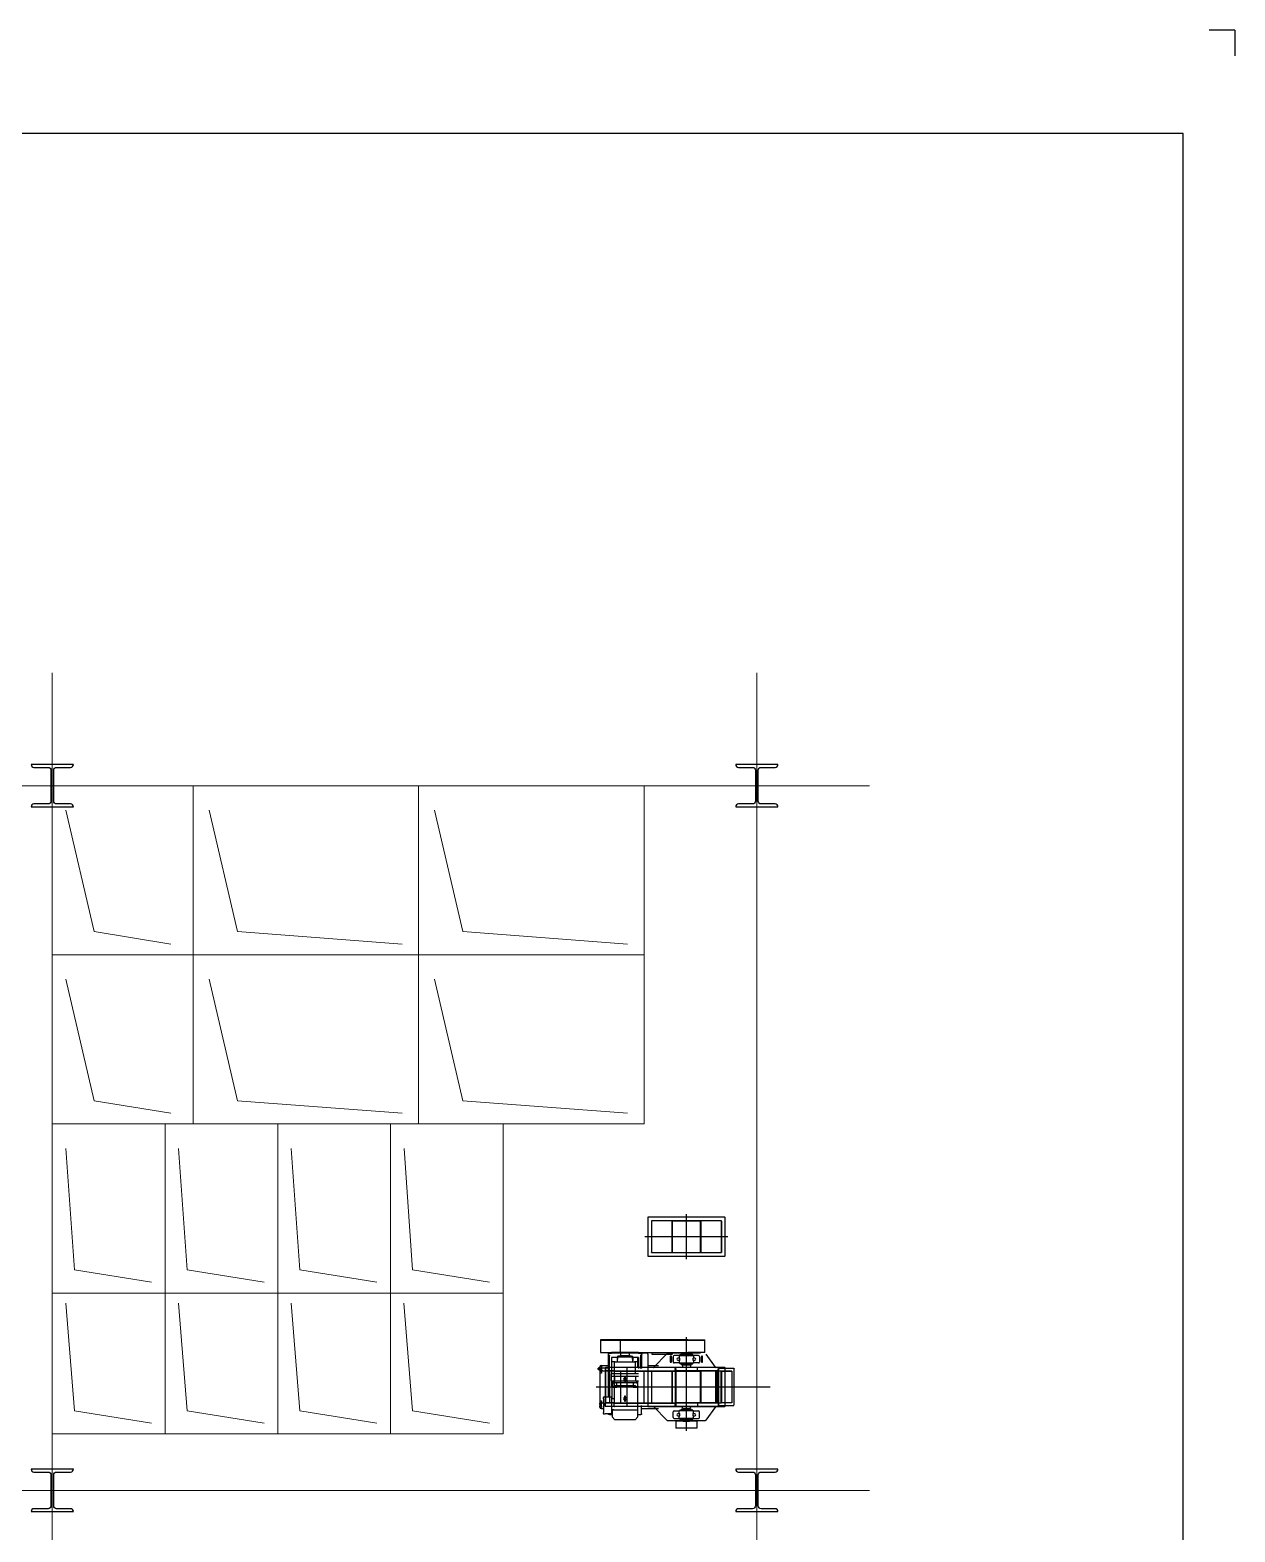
# Model space of a CAD drawing. Extents: x -681219 to -550379, y -242630 to -158199.
# Drawn here: x -563206 to -550379, y -212359 to -196375 of the extents above; entities that cross this region are included whole.
import ezdxf
from ezdxf.enums import TextEntityAlignment as Align
from ezdxf.lldxf.tags import DXFTag

# ---------------------------------------------------------------- set-up
doc = ezdxf.new("R2010")
doc.units = 0
doc.header["$LTSCALE"] = 1000
doc.linetypes.add('DASHED2', pattern=[9.525, 6.35, -3.175])
doc.layers.get('0').update_dxf_attribs({"linetype": 'CONTINUOUS'})
for name, color, linetype in [('center', 253, 'CENTER2'), ('GY_Bj_Hatch', 9, 'CONTINUOUS'), ('interface', 251, 'DASHED2')]:
    doc.layers.add(name, color=color, linetype=linetype)
for name, color, linetype, lineweight in [('famsun', 7, 'CONTINUOUS', 0), ('future', 4, 'DASHED2', 0), ('轴网_轴线', 1, 'CENTER2', 0)]:
    doc.layers.add(name, color=color, linetype=linetype, lineweight=lineweight)
doc.styles.add('ISOCP', font='isocp.shx', dxfattribs={"bigfont": 'gbcbig.shx'})
tags = doc.linetypes.add('CENTER2', pattern=[28.575, 19.05, -3.175, 3.175, -3.175]).pattern_tags.tags
tags[10:11] = [DXFTag(74, 4), DXFTag(75, 0), DXFTag(340, '0'), DXFTag(46, 0.0), DXFTag(50, 0.0), DXFTag(44, 0.0), DXFTag(45, 0.0)]
tags[8:9] = [DXFTag(74, 4), DXFTag(75, 0), DXFTag(340, '0'), DXFTag(46, 0.0), DXFTag(50, 0.0), DXFTag(44, 0.0), DXFTag(45, 0.0)]
tags[6:7] = [DXFTag(74, 4), DXFTag(75, 0), DXFTag(340, '0'), DXFTag(46, 0.0), DXFTag(50, 0.0), DXFTag(44, 0.0), DXFTag(45, 0.0)]
tags[4:5] = [DXFTag(74, 4), DXFTag(75, 0), DXFTag(340, '0'), DXFTag(46, 0.0), DXFTag(50, 0.0), DXFTag(44, 0.0), DXFTag(45, 0.0)]

# ---------------------------------------------------------------- blocks, each defined once
blk = doc.blocks.new('轴网8FA15DC97FB90233')
at = {"layer": 'GY_Bj_Hatch', "color": 255}
for points in [[(-225, 22725), (225, 22725, -0.414214), (195, 22695), (45, 22695, 0.414214), (15, 22665), (15, 22335, 0.414214), (45, 22305), (195, 22305, -0.414214), (225, 22275), (-225, 22275, -0.414214), (-195, 22305), (-45, 22305, 0.414214), (-15, 22335), (-15, 22665, 0.414214), (-45, 22695), (-195, 22695, -0.414214)], [(7275, 22725), (7725, 22725, -0.414214), (7695, 22695), (7545, 22695, 0.414214), (7515, 22665), (7515, 22335, 0.414214), (7545, 22305), (7695, 22305, -0.414214), (7725, 22275), (7275, 22275, -0.414214), (7305, 22305), (7455, 22305, 0.414214), (7485, 22335), (7485, 22665, 0.414214), (7455, 22695), (7305, 22695, -0.414214)], [(-225, 15225), (225, 15225, -0.414214), (195, 15195), (45, 15195, 0.414214), (15, 15165), (15, 14835, 0.414214), (45, 14805), (195, 14805, -0.414214), (225, 14775), (-225, 14775, -0.414214), (-195, 14805), (-45, 14805, 0.414214), (-15, 14835), (-15, 15165, 0.414214), (-45, 15195), (-195, 15195, -0.414214)], [(7275, 15225), (7725, 15225, -0.414214), (7695, 15195), (7545, 15195, 0.414214), (7515, 15165), (7515, 14835, 0.414214), (7545, 14805), (7695, 14805, -0.414214), (7725, 14775), (7275, 14775, -0.414214), (7305, 14805), (7455, 14805, 0.414214), (7485, 14835), (7485, 15165, 0.414214), (7455, 15195), (7305, 15195, -0.414214)]]:
    blk.add_lwpolyline(points, format="xyb", close=True, dxfattribs=at)
at = {"layer": '轴网_轴线'}
for p, q in [((0, -1200), (0, 23700)), ((7500, -1200), (7500, 23700)), ((-1200, 22500), (44200, 22500)), ((-1200, 15000), (44200, 15000))]:
    blk.add_line(p, q, dxfattribs=at)
blk = doc.blocks.new('*U99')
at = {"color": 0, "linetype": 'ByBlock', "lineweight": -2}
for p, q in [((-412, 202), (-412, -203)), ((407, 207), (-407, 207)), ((373, 169), (-374, 169)), ((-374, 169), (-374, 167)), ((373, 169), (-374, 169)), ((-374, 169), (-374, -169)), ((-374, -167), (-374, 167)), ((373, 167), (-374, 167)), ((-372, -164), (-372, 164)), ((-154, -168), (-154, 167)), ((-152, 167), (-152, -168)), ((145, 167), (-145, 167)), ((152, 167), (152, -168)), ((153, -168), (153, 167)), ((372, -164), (372, 164)), ((373, 169), (373, 167)), ((373, -169), (373, 169)), ((373, -167), (373, 167)), ((412, -203), (412, 202)), ((-407, -208), (407, -208)), ((-374, -169), (-374, -168)), ((-374, -168), (373, -168)), ((-374, -169), (373, -169)), ((-374, -169), (373, -169)), ((145, -168), (-145, -168)), ((373, -169), (373, -168))]:
    blk.add_line(p, q, dxfattribs=at)
for centre, radius, start, end in [((-407, 202), 5, 90, 180), ((-376, 164), 3.5, 0, 55.1501), ((375, 164), 3.5, 124.8499, 180), ((407, 202), 5, 0, 90), ((-407, -203), 5, 180, 270), ((-376, -164), 3.5, 304.8499, 0), ((375, -164), 3.5, 180, 235.1501), ((407, -203), 5, 270, 0)]:
    blk.add_arc(centre, radius, start, end, dxfattribs=at)
at = {"layer": 'center', "lineweight": -2, "ltscale": 6.187227}
for p, q in [((0, 238), (0, -238)), ((-442, 0), (442, 0))]:
    blk.add_line(p, q, dxfattribs=at)
blk = doc.blocks.new('TDTG112C0001XY_B_TDTG36-22_V_Mid_1')
at = {"color": 0, "linetype": 'ByBlock', "lineweight": -2}
for p, q in [((-412, 202), (-412, -203)), ((407, 207), (-407, 207)), ((373, 169), (-374, 169)), ((-374, 169), (-374, 167)), ((373, 169), (-374, 169)), ((-374, 169), (-374, -169)), ((-374, -167), (-374, 167)), ((373, 167), (-374, 167)), ((-372, -164), (-372, 164)), ((-154, -168), (-154, 167)), ((-152, 167), (-152, -168)), ((145, 167), (-145, 167)), ((152, 167), (152, -168)), ((153, -168), (153, 167)), ((372, -164), (372, 164)), ((373, 169), (373, 167)), ((373, -169), (373, 169)), ((373, -167), (373, 167)), ((412, -203), (412, 202)), ((-407, -208), (407, -208)), ((-374, -169), (-374, -168)), ((-374, -168), (373, -168)), ((-374, -169), (373, -169)), ((-374, -169), (373, -169)), ((145, -168), (-145, -168)), ((373, -169), (373, -168))]:
    blk.add_line(p, q, dxfattribs=at)
for centre, radius, start, end in [((-407, 202), 5, 90, 180), ((-376, 164), 3.5, 0, 55.1501), ((375, 164), 3.5, 124.8499, 180), ((407, 202), 5, 0, 90), ((-407, -203), 5, 180, 270), ((-376, -164), 3.5, 304.8499, 0), ((375, -164), 3.5, 180, 235.1501), ((407, -203), 5, 270, 0)]:
    blk.add_arc(centre, radius, start, end, dxfattribs=at)
at = {"layer": 'center', "lineweight": -2, "ltscale": 6.187227}
for p, q in [((0, 238), (0, -238)), ((-442, 0), (442, 0))]:
    blk.add_line(p, q, dxfattribs=at)
blk = doc.blocks.new('*U113')
at = {"color": 0, "linetype": 'ByBlock', "lineweight": -2}
for p, q in [((-702, 501), (-915, 501)), ((-915, 501), (-915, 499)), ((-915, 499), (-702, 499)), ((-915, 499), (-915, 369)), ((-702, 499), (-915, 499)), ((15, 501), (-702, 501)), ((-702, 499), (15, 499)), ((-702, 369), (-702, 499)), ((15, 499), (-702, 499)), ((15, 501), (197, 501)), ((197, 499), (15, 499)), ((15, 499), (197, 499)), ((197, 499), (197, 501)), ((197, 369), (197, 499)), ((-915, 369), (-702, 369)), ((-830, 340), (-830, 361)), ((-830, 361), (-798, 361)), ((-830, 335), (-830, 340)), ((-830, 340), (-820, 340)), ((-830, -107), (-830, 335)), ((-820, 340), (-820, 335)), ((-820, -107), (-820, 335)), ((-508, 366), (-798, 366)), ((-798, 361), (-798, 366)), ((-508, 361), (-798, 361)), ((-732, 323), (-737, 267)), ((-734, 316), (-734, 322)), ((-732, 323), (-717, 323)), ((-587, 327), (-719, 327)), ((-719, 327), (-719, 323)), ((-717, 323), (-589, 323)), ((-702, 369), (15, 369)), ((-700, 369), (-700, 366)), ((-700, 361), (-700, 333)), ((-700, 333), (-698, 331)), ((-607, 331), (-698, 331)), ((-684, 331), (-684, 327)), ((-622, 327), (-622, 331)), ((-607, 331), (-605, 333)), ((-605, 366), (-605, 369)), ((-605, 333), (-605, 361)), ((-589, 323), (-574, 323)), ((-587, 323), (-587, 327)), ((-569, 267), (-574, 323)), ((-571, 322), (-571, 316)), ((-508, 361), (-508, 366)), ((-508, 361), (-476, 361)), ((-486, 335), (-486, 340)), ((-486, 340), (-476, 340)), ((-486, 197), (-486, 335)), ((-476, 340), (-476, 361)), ((-476, 340), (-476, 335)), ((-476, 197), (-476, 335)), ((-475, 361), (-475, 369)), ((-475, 361), (-475, 351)), ((-465, 361), (-475, 361)), ((-475, 201), (-475, 351)), ((-420, 361), (-465, 361)), ((-410, 361), (-420, 361)), ((-410, 369), (-410, 361)), ((-410, 351), (-410, 361)), ((-410, 351), (-410, 206)), ((-369, 366), (-369, 354)), ((-369, 366), (-369, 354)), ((-369, 366), (-369, 354)), ((-369, 366), (-369, 354)), ((-364, 349), (-154, 349)), ((-364, 349), (-364, 349)), ((-209, 352), (-347, 210)), ((-200, 361), (-209, 352)), ((-135, 361), (-200, 361)), ((-160, 328), (-172, 328)), ((-172, 328), (-172, 318)), ((-160, 318), (-160, 328)), ((-149, 354), (-149, 366)), ((-140, 326), (-140, 266)), ((-135, 361), (-135, 369)), ((135, 361), (-135, 361)), ((-75, 336), (-130, 336)), ((-75, 336), (75, 336)), ((-75, 336), (-75, 308)), ((-68, 339), (-68, 343)), ((-65, 346), (65, 346)), ((-55, 348), (-55, 351)), ((-53, 353), (52, 353)), ((-33, 353), (-33, 361)), ((197, 369), (15, 369)), ((32, 361), (32, 353)), ((55, 351), (55, 348)), ((68, 343), (68, 339)), ((75, 336), (75, 308)), ((130, 336), (75, 336)), ((135, 361), (135, 369)), ((149, 361), (135, 361)), ((140, 326), (140, 266)), ((160, 328), (160, 318)), ((172, 328), (160, 328)), ((172, 318), (172, 328)), ((309, 212), (209, 349)), ((-939, 202), (-940, 200)), ((-940, 187), (-940, 200)), ((-940, 187), (-939, 186)), ((-932, 202), (-939, 202)), ((-939, 186), (-932, 186)), ((-931, 206), (-932, 205)), ((-932, 205), (-932, 182)), ((-932, 182), (-931, 182)), ((-930, 206), (-931, 206)), ((-930, 182), (-931, 182)), ((-930, 206), (-919, 206)), ((-930, 182), (-919, 182)), ((-923, 215), (-923, 206)), ((-923, 182), (-923, 172)), ((-923, 172), (-923, 147)), ((-917, 172), (-923, 172)), ((-919, 206), (-917, 206)), ((-919, 182), (-917, 182)), ((-917, 220), (-905, 220)), ((-917, 205), (-917, 220)), ((-917, 205), (-917, 206)), ((-917, 205), (-917, 162)), ((-917, 182), (-917, 182)), ((-917, 147), (-917, 162)), ((-908, 230), (-830, 230)), ((-905, 220), (-905, 205)), ((-905, 205), (-905, 162)), ((-830, 202), (-905, 202)), ((-889, 172), (-905, 172)), ((-905, 162), (-905, 147)), ((-889, 172), (-830, 172)), ((-863, 203), (-863, 177)), ((-863, 168), (-863, -168)), ((-862, 168), (-863, 168)), ((-862, 203), (-862, 177)), ((-861, 173), (-862, 170)), ((-862, 168), (-862, -168)), ((-861, 168), (-862, 168)), ((-772, 172), (-861, 172)), ((-772, 168), (-861, 168)), ((-857, 208), (-858, 208)), ((-765, 208), (-857, 208)), ((-785, 316), (-798, 316)), ((-798, 316), (-798, 139)), ((-735, 316), (-785, 316)), ((-765, 267), (-785, 267)), ((-772, 172), (-772, 168)), ((-770, 168), (-772, 168)), ((-770, 203), (-770, 174)), ((-770, 168), (-768, 168)), ((-770, 168), (-770, -168)), ((-769, 172), (-769, 169)), ((-768, 171), (-768, 170)), ((-768, 171), (-742, 171)), ((-768, 170), (-768, 168)), ((-768, 168), (-742, 168)), ((-759, 267), (-765, 267)), ((-765, 267), (-765, 261)), ((-765, 237), (-765, 261)), ((-765, 173), (-765, 237)), ((-120, 208), (-765, 208)), ((-765, 149), (-765, 173)), ((-759, 267), (-747, 267)), ((-747, 267), (-597, 267)), ((-742, 171), (-124, 171)), ((-742, 168), (-124, 168)), ((-733, 316), (-735, 316)), ((-735, 316), (-735, 283)), ((-703, 168), (-703, -168)), ((-600, 267), (-565, 267)), ((-570, 316), (-573, 316)), ((-520, 316), (-570, 316)), ((-570, 316), (-570, 283)), ((-565, 267), (-553, 267)), ((-540, 267), (-553, 267)), ((-546, 261), (-546, 237)), ((-546, 237), (-546, 173)), ((-546, 173), (-546, 149)), ((-521, 267), (-540, 267)), ((-521, 267), (-521, 208)), ((-508, 316), (-520, 316)), ((-520, 316), (-520, 208)), ((-508, 316), (-508, 197)), ((-476, 230), (-475, 230)), ((-421, 208), (-421, 208)), ((-410, 230), (-296, 230)), ((-172, 318), (-172, 273)), ((-172, 273), (-172, 263)), ((-172, 263), (-160, 263)), ((-160, 318), (-160, 273)), ((-160, 263), (-160, 273)), ((-75, 256), (-130, 256)), ((-124, 174), (-124, 171)), ((-124, 174), (-120, 174)), ((-124, 171), (-124, 168)), ((-124, 168), (-120, 168)), ((-121, 172), (-119, 169)), ((-120, 198), (-120, 208)), ((-117, 208), (-120, 208)), ((-120, 208), (-120, 188)), ((-120, 174), (-120, 188)), ((-120, 174), (-120, 187)), ((-120, 174), (-117, 174)), ((-120, 168), (-120, -168)), ((-117, 168), (-120, 168)), ((-117, 188), (-117, 208)), ((-114, 208), (-117, 208)), ((-117, 208), (-117, 188)), ((-117, 174), (-117, 188)), ((-117, 174), (-117, 188)), ((-114, 174), (-117, 174)), ((-117, 168), (-117, -168)), ((-117, 168), (-117, -168)), ((-114, 168), (-117, 168)), ((-113, 172), (-115, 169)), ((117, 208), (-114, 208)), ((-114, 208), (-114, 201)), ((-114, 188), (-114, 208)), ((-114, 174), (-114, 188)), ((-114, 185), (-114, 174)), ((-114, 174), (-110, 174)), ((-110, 168), (-114, 168)), ((-114, 168), (-114, -168)), ((-110, 174), (-110, 171)), ((-110, 171), (-110, 168)), ((163, 171), (-110, 171)), ((163, 168), (-110, 168)), ((-71, 306), (-90, 306)), ((-90, 286), (-71, 286)), ((-75, 284), (-75, 256)), ((-75, 256), (75, 256)), ((-69, 284), (-69, 308)), ((-68, 249), (-68, 253)), ((65, 246), (-65, 246)), ((-55, 241), (-55, 243)), ((52, 238), (-53, 238)), ((43, 231), (-43, 231)), ((-43, 231), (-43, 208)), ((-33, 231), (-33, 238)), ((32, 238), (32, 231)), ((43, 231), (43, 208)), ((55, 243), (55, 241)), ((68, 253), (68, 249)), ((69, 308), (69, 284)), ((90, 306), (71, 306)), ((71, 286), (90, 286)), ((75, 284), (75, 256)), ((130, 256), (75, 256)), ((117, 171), (117, 208)), ((120, 208), (117, 208)), ((117, 174), (117, 208)), ((117, 208), (117, 208)), ((117, 174), (117, 171)), ((117, 174), (117, 174)), ((120, 171), (120, 208)), ((407, 208), (120, 208)), ((160, 273), (160, 318)), ((160, 273), (160, 263)), ((160, 263), (172, 263)), ((342, 171), (163, 171)), ((342, 168), (163, 168)), ((172, 273), (172, 318)), ((172, 263), (172, 273)), ((314, -168), (314, 168)), ((328, -168), (328, 168)), ((340, 174), (340, 192)), ((340, -168), (340, 168)), ((342, 174), (342, 192)), ((342, 192), (342, -193)), ((342, 171), (342, 168)), ((342, -168), (342, 168)), ((342, 168), (342, 168)), ((342, 168), (342, 168)), ((346, 197), (345, 197)), ((347, 197), (346, 197)), ((349, 197), (347, 197)), ((506, 197), (349, 197)), ((483, 168), (370, 168)), ((370, 168), (485, 168)), ((370, -168), (370, 168)), ((412, 197), (412, 203)), ((483, 168), (485, 168)), ((485, 168), (485, -168)), ((500, 197), (503, 197)), ((510, -193), (510, 192)), ((-923, 147), (-923, -146)), ((-917, 147), (-923, 147)), ((-905, 147), (-917, 147)), ((-801, 125), (-801, 115)), ((-801, 115), (-765, 115)), ((-765, 139), (-799, 139)), ((-799, 139), (-799, 125)), ((-799, 115), (-799, 67)), ((-799, 67), (-765, 67)), ((-798, 67), (-798, 6)), ((-798, 6), (-785, 6)), ((-785, 67), (-785, 6)), ((-785, 6), (-766, 6)), ((-778, 67), (-778, 59)), ((-778, 59), (-778, 49)), ((-533, 44), (-773, 44)), ((-766, 8), (-766, -2)), ((-765, 149), (-765, 139)), ((-755, 139), (-765, 139)), ((-765, 115), (-765, 67)), ((-765, 115), (-754, 115)), ((-765, 67), (-755, 67)), ((-544, 13), (-761, 13)), ((-747, 142), (-759, 142)), ((-551, 139), (-755, 139)), ((-755, 67), (-659, 67)), ((-754, 115), (-552, 115)), ((-710, 142), (-747, 142)), ((-743, 39), (-743, 18)), ((-667, 142), (-710, 142)), ((-643, 142), (-667, 142)), ((-659, 104), (-659, 62)), ((-647, 62), (-647, 104)), ((-647, 67), (-551, 67)), ((-600, 142), (-643, 142)), ((-565, 142), (-600, 142)), ((-553, 142), (-565, 142)), ((-563, 18), (-563, 39)), ((-552, 115), (-540, 115)), ((-540, 139), (-551, 139)), ((-551, 67), (-540, 67)), ((-510, 139), (-540, 139)), ((-540, 115), (-540, 67)), ((-540, 115), (-510, 115)), ((-540, 67), (-510, 67)), ((-539, -2), (-539, 8)), ((-539, 6), (-520, 6)), ((-528, 59), (-528, 67)), ((-528, 49), (-528, 59)), ((-520, 67), (-520, 6)), ((-520, 6), (-510, 6)), ((-923, -146), (-917, -146)), ((-923, -146), (-923, -171)), ((-917, -161), (-917, -146)), ((-917, -146), (-905, -146)), ((-905, -146), (-905, -161)), ((-883, -119), (-883, -112)), ((-883, -125), (-883, -119)), ((-883, -125), (-883, -270)), ((-877, -106), (-873, -106)), ((-866, -106), (-873, -106)), ((-800, -107), (-866, -107)), ((-798, -109), (-798, -285)), ((-798, -122), (-772, -122)), ((-790, -2), (-788, -2)), ((-790, -122), (-790, -2)), ((-788, -2), (-785, -2)), ((-785, -2), (-779, -2)), ((-779, -2), (-772, -2)), ((-772, -2), (-764, -2)), ((-764, -2), (-739, -2)), ((-659, -103), (-659, -145)), ((-647, -145), (-647, -103)), ((-567, -2), (-542, -2)), ((-542, -2), (-534, -2)), ((-534, -2), (-527, -2)), ((-527, -2), (-521, -2)), ((-521, -2), (-518, -2)), ((-518, -2), (-516, -2)), ((-516, -246), (-516, -2)), ((-917, -171), (-923, -171)), ((-923, -185), (-923, -171)), ((-923, -214), (-923, -201)), ((-917, -204), (-917, -161)), ((-917, -219), (-917, -204)), ((-905, -219), (-917, -219)), ((-908, -229), (-883, -229)), ((-905, -204), (-905, -161)), ((-889, -171), (-905, -171)), ((-905, -204), (-905, -219)), ((-889, -171), (-883, -171)), ((-883, -276), (-883, -270)), ((-883, -282), (-883, -276)), ((-873, -288), (-877, -288)), ((-866, -288), (-873, -288)), ((-800, -287), (-866, -287)), ((-862, -168), (-863, -168)), ((-863, -202), (-863, -176)), ((-861, -168), (-862, -168)), ((-861, -173), (-862, -170)), ((-862, -202), (-862, -176)), ((-772, -168), (-861, -168)), ((-772, -171), (-861, -171)), ((-857, -208), (-858, -208)), ((-765, -208), (-857, -208)), ((-830, -287), (-830, -287)), ((-830, -292), (-830, -287)), ((-820, -292), (-830, -292)), ((-820, -287), (-820, -287)), ((-820, -287), (-820, -292)), ((-820, -292), (-790, -292)), ((-772, -242), (-798, -242)), ((-790, -246), (-790, -242)), ((-788, -246), (-790, -246)), ((-515, -247), (-790, -247)), ((-790, -247), (-790, -318)), ((-790, -318), (-760, -348)), ((-785, -246), (-788, -246)), ((-779, -246), (-785, -246)), ((-772, -246), (-779, -246)), ((-770, -168), (-772, -168)), ((-772, -171), (-772, -168)), ((-764, -246), (-772, -246)), ((-770, -168), (-768, -168)), ((-770, -202), (-770, -174)), ((-769, -172), (-769, -169)), ((-768, -170), (-768, -168)), ((-768, -168), (-742, -168)), ((-768, -170), (-768, -170)), ((-768, -170), (-742, -170)), ((-766, -246), (-766, -247)), ((-120, -208), (-765, -208)), ((-739, -246), (-764, -246)), ((-742, -168), (-124, -168)), ((-742, -170), (-124, -170)), ((-725, -246), (-727, -246)), ((-713, -246), (-716, -246)), ((-700, -246), (-703, -246)), ((-687, -246), (-690, -246)), ((-673, -246), (-676, -246)), ((-659, -246), (-662, -246)), ((-644, -246), (-647, -246)), ((-630, -246), (-633, -246)), ((-616, -246), (-619, -246)), ((-603, -246), (-606, -246)), ((-590, -246), (-593, -246)), ((-579, -246), (-581, -246)), ((-542, -246), (-567, -246)), ((-545, -348), (-515, -318)), ((-534, -246), (-542, -246)), ((-539, -247), (-539, -246)), ((-527, -246), (-534, -246)), ((-521, -246), (-527, -246)), ((-518, -246), (-521, -246)), ((-516, -246), (-518, -246)), ((-515, -318), (-515, -247)), ((-515, -292), (-486, -292)), ((-476, -292), (-486, -292)), ((-476, -287), (-476, -198)), ((-476, -229), (-296, -229)), ((-476, -287), (-476, -292)), ((-209, -351), (-347, -210)), ((-140, -325), (-140, -265)), ((-130, -255), (-75, -255)), ((-124, -170), (-124, -168)), ((-124, -168), (-120, -168)), ((-124, -174), (-124, -170)), ((-124, -174), (-120, -174)), ((-121, -172), (-119, -169)), ((-117, -168), (-120, -168)), ((-120, -174), (-120, -187)), ((-120, -174), (-117, -174)), ((-120, -174), (-120, -187)), ((-120, -208), (-120, -187)), ((-120, -198), (-120, -208)), ((-117, -208), (-120, -208)), ((-114, -168), (-117, -168)), ((-117, -174), (-117, -187)), ((-114, -174), (-117, -174)), ((-117, -174), (-117, -187)), ((-117, -187), (-117, -208)), ((-117, -208), (-117, -187)), ((-114, -208), (-117, -208)), ((-113, -172), (-115, -169)), ((-110, -168), (-114, -168)), ((-114, -174), (-114, -187)), ((-114, -174), (-110, -174)), ((-114, -184), (-114, -174)), ((-114, -187), (-114, -208)), ((-114, -208), (-114, -200)), ((117, -208), (-114, -208)), ((-110, -170), (-110, -168)), ((163, -168), (-110, -168)), ((163, -170), (-110, -170)), ((-110, -174), (-110, -170)), ((-71, -285), (-90, -285)), ((-90, -305), (-71, -305)), ((75, -255), (-75, -255)), ((-75, -283), (-75, -255)), ((-75, -335), (-75, -307)), ((-69, -307), (-69, -283)), ((-68, -252), (-68, -248)), ((-65, -245), (65, -245)), ((-55, -243), (-55, -240)), ((-53, -238), (52, -238)), ((-43, -230), (-43, -208)), ((-43, -230), (43, -230)), ((-33, -238), (-33, -230)), ((32, -230), (32, -238)), ((43, -230), (43, -208)), ((55, -240), (55, -243)), ((68, -248), (68, -252)), ((69, -283), (69, -307)), ((90, -285), (71, -285)), ((71, -305), (90, -305)), ((75, -255), (130, -255)), ((75, -283), (75, -255)), ((75, -335), (75, -307)), ((117, -174), (117, -170)), ((117, -170), (117, -208)), ((117, -174), (117, -208)), ((117, -174), (117, -174)), ((117, -208), (120, -208)), ((117, -208), (117, -208)), ((120, -170), (120, -208)), ((407, -208), (120, -208)), ((140, -325), (140, -265)), ((342, -168), (163, -168)), ((342, -170), (163, -170)), ((309, -212), (207, -351)), ((340, -174), (340, -193)), ((342, -168), (342, -168)), ((342, -168), (342, -168)), ((342, -170), (342, -168)), ((342, -174), (342, -193)), ((346, -198), (345, -198)), ((346, -198), (497, -198)), ((346, -198), (503, -198)), ((347, -198), (504, -198)), ((347, -198), (504, -198)), ((349, -198), (506, -198)), ((485, -168), (370, -168)), ((412, -198), (412, -202)), ((-545, -348), (-760, -348)), ((-200, -360), (-209, -351)), ((-33, -360), (-200, -360)), ((-130, -335), (-75, -335)), ((112, -362), (-113, -362)), ((-113, -362), (-113, -364)), ((-113, -364), (-113, -435)), ((-113, -435), (-113, -437)), ((112, -437), (-113, -437)), ((75, -335), (-75, -335)), ((-68, -342), (-68, -338)), ((65, -345), (-65, -345)), ((-55, -350), (-55, -348)), ((52, -353), (-53, -353)), ((-33, -362), (-33, -353)), ((-33, -362), (32, -362)), ((-32, -362), (-33, -362)), ((32, -353), (32, -362)), ((200, -360), (32, -360)), ((32, -362), (32, -362)), ((55, -348), (55, -350)), ((68, -338), (68, -342)), ((75, -335), (130, -335)), ((112, -362), (112, -364)), ((112, -364), (112, -435)), ((112, -435), (112, -437)), ((207, -351), (200, -360))]:
    blk.add_line(p, q, dxfattribs=at)
for centre, radius, start, end in [((-728, 322), 6.5, 17.7119, 180), ((-593, 322), 6.5, 66.8699, 113.1301), ((-593, 322), 6.5, 17.7119, 22.6199), ((-578, 322), 6.5, 0, 162.2881), ((-130, 326), 10, 90, 180), ((-71, 339), 3, 270, 0), ((-65, 343), 3, 90, 180), ((-58, 348), 2.5, 270, 0), ((-53, 351), 2.5, 90, 180), ((52, 351), 2.5, 0, 90), ((57, 348), 2.5, 180, 270), ((65, 343), 3, 0, 90), ((71, 339), 3, 180, 270), ((130, 326), 10, 0, 90), ((-908, 215), 15, 90, 180), ((-765, 203), 5, 90, 180), ((-742, 182), 29, 195.1942, 200.7686), ((-687, 187), 83.9, 188.6117, 191.9485), ((-759, 261), 6.5, 90, 180), ((-553, 261), 6.5, 0, 90), ((-354, 218), 10, 270, 315.5673), ((-130, 266), 10, 180, 270), ((-124, 174), 3.8, 270, 315), ((-124, 174), 6.8, 270, 315), ((-124, 174), 3.8, 315, 0), ((-124, 174), 6.8, 315, 0), ((-110, 174), 6.8, 180, 225), ((-110, 174), 6.8, 224.3837, 239.6876), ((-110, 174), 6.8, 225, 270), ((-110, 174), 3.8, 180, 225), ((-110, 174), 3.8, 225, 270), ((-110, 174), 3.8, 224.3837, 239.6876), ((-90, 296), 10, 90, 270), ((-77, 308), 2, 270, 0), ((-77, 284), 2, 0, 90), ((-71, 253), 3, 0, 90), ((-65, 249), 3, 180, 270), ((-58, 243), 2.5, 0, 90), ((-53, 241), 2.5, 180, 270), ((52, 241), 2.5, 270, 0), ((57, 243), 2.5, 90, 180), ((65, 249), 3, 270, 0), ((71, 253), 3, 90, 180), ((77, 308), 2, 180, 270), ((77, 284), 2, 90, 180), ((90, 296), 10, 270, 90), ((110, 174), 6.8, 358.6103, 0), ((130, 266), 10, 270, 0), ((317, 218), 10, 216.2051, 270), ((407, 203), 5, 0, 90), ((465, 201), 10, 342.5503, 0), ((-773, 49), 5, 180, 270), ((-761, 8), 5, 90, 180), ((-759, 149), 6.5, 180, 270), ((-748, 39), 5, 0, 90), ((-748, 18), 5, 270, 0), ((-653, 83), 15, 113.575, 246.425), ((-653, 104), 6, 0, 180), ((-653, 62), 6, 180, 0), ((-653, 83), 15, 293.575, 66.425), ((-558, 39), 5, 90, 180), ((-558, 18), 5, 180, 270), ((-553, 149), 6.5, 270, 0), ((-544, 8), 5, 0, 90), ((-533, 49), 5, 270, 0), ((-877, -112), 6, 90, 180), ((-800, -109), 2, 6.9683, 90), ((-800, -109), 2, 0, 6.9683), ((-653, -124), 15, 113.575, 246.425), ((-653, -103), 6, 0, 180), ((-653, -145), 6, 180, 0), ((-653, -124), 15, 293.575, 66.425), ((-908, -214), 15, 180, 270), ((-877, -282), 6, 180, 270), ((-800, -285), 2, 270, 353.0317), ((-800, -285), 2, 353.0317, 0), ((-687, -187), 83.9, 168.0515, 171.3883), ((-742, -182), 29, 159.2314, 164.8058), ((-765, -202), 5, 180, 270), ((-130, -265), 10, 90, 180), ((-124, -174), 6.8, 45, 90), ((-124, -174), 3.8, 45, 90), ((-124, -174), 3.8, 0, 45), ((-124, -174), 6.8, 0, 45), ((-110, -174), 6.8, 135, 180), ((-110, -174), 6.8, 134.55, 156.6499), ((-110, -174), 6.8, 90, 135), ((-110, -174), 3.8, 135, 180), ((-110, -174), 3.8, 134.55, 156.6499), ((-110, -174), 3.8, 90, 135), ((-90, -295), 10, 90, 270), ((-77, -283), 2, 270, 0), ((-77, -307), 2, 0, 90), ((-71, -252), 3, 270, 0), ((-65, -248), 3, 90, 180), ((-58, -243), 2.5, 270, 0), ((-53, -240), 2.5, 90, 180), ((52, -240), 2.5, 0, 90), ((57, -243), 2.5, 180, 270), ((65, -248), 3, 0, 90), ((71, -252), 3, 180, 270), ((77, -283), 2, 180, 270), ((77, -307), 2, 90, 180), ((90, -295), 10, 270, 90), ((110, -174), 6.8, 0, 1.3897), ((130, -265), 10, 0, 90), ((317, -217), 10, 90, 143.7949), ((407, -202), 5, 270, 0), ((-130, -325), 10, 180, 270), ((-85, -383), 23, 65.9294, 90), ((-71, -338), 3, 0, 90), ((-65, -342), 3, 180, 270), ((-58, -348), 2.5, 0, 90), ((-53, -350), 2.5, 180, 270), ((52, -350), 2.5, 270, 0), ((57, -348), 2.5, 90, 180), ((65, -342), 3, 270, 0), ((71, -338), 3, 90, 180), ((84, -383), 23, 90, 114.0706), ((130, -325), 10, 270, 0)]:
    blk.add_arc(centre, radius, start, end, dxfattribs=at)
for centre, major_axis, ratio, start_param, end_param in [((-369, 366), (0, -4.6), 0.078459, 1.570796, 2.171493), ((-369, 366), (0, -2.6), 0.078459, 1.570796, 3.141593), ((-368, 366), (0, -4.6), 0.078459, 4.111692, 4.712389), ((-368, 366), (0, -2.6), 0.078459, 3.141593, 4.712389), ((-364, 354), (0, -5), 0.996917, 4.712389, 6.283185), ((-364, 354), (0, 5), 0.996917, 1.570796, 3.141593), ((-364, 354), (0, -5), 0.996917, 4.712389, 6.283185), ((-364, 354), (0, 5), 0.996917, 1.570796, 3.141593), ((-154, 354), (0, 5), 0.996917, 3.141593, 4.712389), ((-149, 366), (0, -2.6), 0.078459, 3.141593, 4.712389)]:
    blk.add_ellipse(centre, major_axis=major_axis, ratio=ratio, start_param=start_param, end_param=end_param, dxfattribs=at)
at = {"color": 0, "linetype": 'ByBlock', "lineweight": -2, "extrusion": (0, 0, -1)}
for centre, major_axis, ratio, start_param, end_param in [((-858, 203), (0, 5), 0.965926, 4.712389, 6.283185), ((-861, 177), (0, 9), 0.258819, 3.926991, 4.712389), ((-857, 203), (0, -5), 0.965926, 1.570796, 3.141593), ((-861, 177), (0, 5), 0.258819, 3.926991, 4.712389), ((-772, 177), (0, 5), 0.489049, 1.570796, 3.141593), ((-772, 177), (0, 9), 0.271694, 1.570796, 3.141593), ((338, 174), (0, 3.8), 0.529919, 1.570796, 3.141593), ((345, 192), (0, 5), 0.848048, 4.712389, 6.283185), ((338, 174), (0, 6.8), 0.529919, 1.570796, 2.163763), ((346, 192), (0, -5), 0.848048, 1.570845, 3.141642), ((346, 192), (0, -5), 0.848048, 1.570796, 3.09796), ((506, 192), (0, 5), 0.848048, 0.000049, 1.570845), ((-861, -176), (0, 9), 0.258819, 4.712389, 5.497787), ((-858, -202), (0, -5), 0.965926, 0, 1.570796), ((-861, -176), (0, -5), 0.258819, 1.570796, 2.356194), ((-857, -202), (0, 5), 0.965926, 3.141593, 4.712389), ((-772, -176), (0, -9), 0.271694, 3.141593, 4.712389), ((-772, -176), (0, -5), 0.489049, 3.141593, 4.712389), ((338, -174), (0, -3.8), 0.529919, 3.141593, 4.712389), ((345, -193), (0, -5), 0.848048, 0, 1.570796), ((338, -174), (0, -6.8), 0.529919, 4.119423, 4.712389), ((346, -193), (0, 5), 0.848048, 3.141593, 4.712389), ((346, -193), (0, 5), 0.848048, 3.141642, 4.712438)]:
    blk.add_ellipse(centre, major_axis=major_axis, ratio=ratio, start_param=start_param, end_param=end_param, dxfattribs=at)
at = {"color": 0, "linetype": 'ByBlock', "lineweight": -2}
for points, knots in [([(-861, 168), (-861, 168), (-861, 168), (-861, 168), (-861, 168), (-862, 168), (-862, 169), (-862, 169), (-862, 170), (-862, 170)], [0, 0, 0, 0, 0.25, 0.25, 0.5, 0.5, 0.75, 0.75, 1, 1, 1, 1]), ([(-861, 172), (-861, 172), (-861, 172), (-861, 172), (-861, 173), (-861, 173)], [0, 0, 0, 0, 0.5, 0.5, 1, 1, 1, 1]), ([(-769, 172), (-769, 171), (-769, 171), (-768, 171), (-768, 171), (-768, 171)], [0, 0, 0, 0, 0.5, 0.5, 1, 1, 1, 1]), ([(-769, 169), (-769, 169), (-769, 168), (-768, 168), (-768, 168), (-768, 168)], [0, 0, 0, 0, 0.5, 0.5, 1, 1, 1, 1]), ([(-71, 306), (-71, 306), (-70, 306), (-70, 306), (-70, 306), (-70, 306), (-70, 306), (-69, 306), (-69, 306), (-69, 306), (-69, 307), (-69, 307), (-69, 307), (-69, 307), (-69, 307), (-69, 308)], [0, 0, 0, 0, 0.25, 0.25, 0.375, 0.375, 0.5, 0.5, 0.625, 0.625, 0.75, 0.75, 0.875, 0.875, 1, 1, 1, 1]), ([(-69, 284), (-69, 284), (-69, 284), (-69, 284), (-69, 284), (-69, 285), (-69, 285), (-70, 285), (-70, 285), (-70, 285), (-70, 285), (-70, 285), (-70, 285), (-71, 285), (-71, 286), (-71, 286)], [0, 0, 0, 0, 0.125, 0.125, 0.25, 0.25, 0.5, 0.5, 0.625, 0.625, 0.75, 0.75, 0.875, 0.875, 1, 1, 1, 1]), ([(69, 308), (69, 307), (69, 307), (69, 307), (69, 307), (69, 306), (69, 306), (70, 306), (70, 306), (70, 306), (70, 306), (70, 306), (70, 306), (71, 306), (71, 306), (71, 306)], [0, 0, 0, 0, 0.125, 0.125, 0.25, 0.25, 0.5, 0.5, 0.625, 0.625, 0.75, 0.75, 0.875, 0.875, 1, 1, 1, 1]), ([(71, 286), (71, 286), (70, 285), (70, 285), (70, 285), (70, 285), (70, 285), (69, 285), (69, 285), (69, 285), (69, 284), (69, 284), (69, 284), (69, 284), (69, 284), (69, 284)], [0, 0, 0, 0, 0.25, 0.25, 0.375, 0.375, 0.5, 0.5, 0.625, 0.625, 0.75, 0.75, 0.875, 0.875, 1, 1, 1, 1]), ([(-861, -168), (-861, -168), (-861, -168), (-862, -169), (-862, -169), (-862, -170)], [0, 0, 0, 0, 0.5, 0.5, 1, 1, 1, 1]), ([(-861, -171), (-861, -171), (-861, -172), (-861, -172), (-861, -172), (-861, -172), (-861, -172), (-861, -173), (-861, -173), (-861, -173)], [0, 0, 0, 0, 0.25, 0.25, 0.5, 0.5, 0.75, 0.75, 1, 1, 1, 1]), ([(-769, -169), (-769, -169), (-769, -168), (-768, -168), (-768, -168), (-768, -168)], [0, 0, 0, 0, 0.5, 0.5, 1, 1, 1, 1]), ([(-769, -172), (-769, -171), (-769, -171), (-768, -171), (-768, -170), (-768, -170)], [0, 0, 0, 0, 0.5, 0.5, 1, 1, 1, 1]), ([(-71, -285), (-71, -285), (-70, -285), (-70, -285), (-70, -285), (-70, -285), (-70, -285), (-69, -285), (-69, -285), (-69, -285), (-69, -284), (-69, -284), (-69, -284), (-69, -284), (-69, -284), (-69, -283)], [0, 0, 0, 0, 0.25, 0.25, 0.375, 0.375, 0.5, 0.5, 0.625, 0.625, 0.75, 0.75, 0.875, 0.875, 1, 1, 1, 1]), ([(-69, -307), (-69, -307), (-69, -307), (-69, -307), (-69, -307), (-69, -306), (-69, -306), (-70, -306), (-70, -306), (-70, -306), (-70, -306), (-70, -306), (-70, -306), (-71, -306), (-71, -305), (-71, -305)], [0, 0, 0, 0, 0.125, 0.125, 0.25, 0.25, 0.5, 0.5, 0.625, 0.625, 0.75, 0.75, 0.875, 0.875, 1, 1, 1, 1]), ([(69, -283), (69, -284), (69, -284), (69, -284), (69, -284), (69, -285), (69, -285), (70, -285), (70, -285), (70, -285), (70, -285), (70, -285), (70, -285), (71, -285), (71, -285), (71, -285)], [0, 0, 0, 0, 0.125, 0.125, 0.25, 0.25, 0.5, 0.5, 0.625, 0.625, 0.75, 0.75, 0.875, 0.875, 1, 1, 1, 1]), ([(71, -305), (71, -305), (70, -306), (70, -306), (70, -306), (70, -306), (70, -306), (69, -306), (69, -306), (69, -306), (69, -307), (69, -307), (69, -307), (69, -307), (69, -307), (69, -307)], [0, 0, 0, 0, 0.25, 0.25, 0.375, 0.375, 0.5, 0.5, 0.625, 0.625, 0.75, 0.75, 0.875, 0.875, 1, 1, 1, 1])]:
    blk.add_open_spline(points, degree=3, knots=knots, dxfattribs=at)
at = {"layer": 'center', "lineweight": -2, "ltscale": 12.969215}
for p, q in [((0, -467), (0, 531)), ((893, 0), (-960, 0))]:
    blk.add_line(p, q, dxfattribs=at)
at = {"layer": 'center'}
blk.add_line((-635, 208), (-635, -208), dxfattribs=at)
at = {"layer": 'interface'}
blk.add_lwpolyline([(-820, -168), (-451, -168), (-451, 168), (-820, 168)], close=True, dxfattribs=at)
blk = doc.blocks.new('宠物食品标准A0')
at = {"color": 0}
for q in [(1184, 841), (1189, 836)]:
    blk.add_line((1189, 841), q, dxfattribs=at)
blk.add_lwpolyline([(20, 821), (20, 10), (1179, 10), (1179, 821)], close=True, dxfattribs=at)
at = {"style": 'ISOCP', "flags": 8}
for tag, height, p in [('建设单位', 6, (1109, 98)), ('项目名称', 6, (1109, 82)), ('设计', 6, (894, 66)), ('审定', 6, (974, 66)), ('设计阶段', 6, (1164, 66)), ('图纸名称1', 10, (1059, 58)), ('制图', 6, (894, 50)), ('审核', 6, (974, 50)), ('图别', 6, (1164, 50)), ('图纸名称2', 10, (1059, 42)), ('校核', 6, (894, 34)), ('设计号', 6, (974, 34)), ('图号', 4, (1164, 34)), ('图纸名称3', 10, (1059, 26)), ('日期', 6, (894, 18)), ('比例', 6, (974, 18)), ('版本号', 6, (1164, 18))]:
    blk.add_attdef(tag, text='', height=height, dxfattribs=at).set_placement(p, align=Align.MIDDLE_CENTER)

msp = doc.modelspace()

# ---------------------------------------------------------------- linework, layer by layer
at = {"layer": 'future'}
for p, q in [((-562824.5836, -204677.1326), (-562524.6076, -205970.2176)), ((-561298.7251, -204677.1326), (-560998.7491, -205970.2176)), ((-558898.7251, -204677.1326), (-558598.7491, -205970.2176)), ((-562524.6076, -205970.2176), (-561705.356, -206102.0986)), ((-560998.7491, -205970.2176), (-559244.6958, -206102.0986)), ((-558598.7491, -205970.2176), (-556844.6958, -206102.0986)), ((-562824.5836, -206477.1326), (-562524.6076, -207770.2176)), ((-561298.7251, -206477.1326), (-560998.7491, -207770.2176)), ((-558898.7251, -206477.1326), (-558598.7491, -207770.2176)), ((-562524.6076, -207770.2176), (-561705.356, -207902.0986)), ((-560998.7491, -207770.2176), (-559244.6958, -207902.0986)), ((-558598.7491, -207770.2176), (-556844.6958, -207902.0986)), ((-562824.5836, -208277.1326), (-562732.5159, -209570.2176)), ((-561624.5836, -208277.1326), (-561532.5159, -209570.2176)), ((-560424.5836, -208277.1326), (-560332.5159, -209570.2176)), ((-559224.5836, -208277.1326), (-559132.5159, -209570.2176)), ((-562732.5159, -209570.2176), (-561913.2643, -209702.0986)), ((-561532.5159, -209570.2176), (-560713.2643, -209702.0986)), ((-560332.5159, -209570.2176), (-559513.2643, -209702.0986)), ((-559132.5159, -209570.2176), (-558313.2643, -209702.0986)), ((-562824.7784, -209923.4166), (-562732.5159, -211070.2176)), ((-561624.7784, -209923.4166), (-561532.5159, -211070.2176)), ((-560424.7784, -209923.4166), (-560332.5159, -211070.2176)), ((-559224.7784, -209923.4166), (-559132.5159, -211070.2176)), ((-562732.5159, -211070.2176), (-561913.2643, -211202.0986)), ((-561532.5159, -211070.2176), (-560713.2643, -211202.0986)), ((-560332.5159, -211070.2176), (-559513.2643, -211202.0986)), ((-559132.5159, -211070.2176), (-558313.2643, -211202.0986))]:
    msp.add_line(p, q, dxfattribs=at)
for points in [[(-562968.721, -206216.6983), (-562968.721, -204416.6983), (-561468.721, -204416.6983), (-561468.721, -206216.6983)], [(-561468.721, -206216.6983), (-561468.721, -204416.6983), (-559068.721, -204416.6983), (-559068.721, -206216.6983)], [(-559068.721, -206216.6983), (-559068.721, -204416.6983), (-556668.721, -204416.6983), (-556668.721, -206216.6983)], [(-562968.721, -208016.6983), (-562968.721, -206216.6983), (-561468.721, -206216.6983), (-561468.721, -208016.6983)], [(-561468.721, -208016.6983), (-561468.721, -206216.6983), (-559068.721, -206216.6983), (-559068.721, -208016.6983)], [(-559068.721, -208016.6983), (-559068.721, -206216.6983), (-556668.721, -206216.6983), (-556668.721, -208016.6983)], [(-561768.721, -209816.6983), (-561768.721, -208016.6983), (-562968.721, -208016.6983), (-562968.721, -209816.6983)], [(-560568.721, -209816.6983), (-560568.721, -208016.6983), (-561768.721, -208016.6983), (-561768.721, -209816.6983)], [(-559368.721, -209816.6983), (-559368.721, -208016.6983), (-560568.721, -208016.6983), (-560568.721, -209816.6983)], [(-558168.721, -209816.6983), (-558168.721, -208016.6983), (-559368.721, -208016.6983), (-559368.721, -209816.6983)], [(-561768.721, -211316.6983), (-561768.721, -209816.6983), (-562968.721, -209816.6983), (-562968.721, -211316.6983)], [(-560568.721, -211316.6983), (-560568.721, -209816.6983), (-561768.721, -209816.6983), (-561768.721, -211316.6983)], [(-559368.721, -211316.6983), (-559368.721, -209816.6983), (-560568.721, -209816.6983), (-560568.721, -211316.6983)], [(-558168.721, -211316.6983), (-558168.721, -209816.6983), (-559368.721, -209816.6983), (-559368.721, -211316.6983)]]:
    msp.add_lwpolyline(points, close=True, dxfattribs=at)

# ---------------------------------------------------------------- block references
at = {"xscale": 55, "yscale": 55, "zscale": 55}
msp.add_blockref('宠物食品标准A0', (-615773.7656, -242629.5392), dxfattribs=at)
at = {"color": 4, "rotation": 180}
for name, p in [('*U99', (-556218.721, -209216.8111)), ('TDTG112C0001XY_B_TDTG36-22_V_Mid_1', (-556218.721, -210816.8111))]:
    msp.add_blockref(name, p, dxfattribs=at)
at = {"color": 4}
msp.add_blockref('*U113', (-556218.721, -210816.8111), dxfattribs=at)
at = {"layer": 'famsun', "xscale": -1}
msp.add_blockref('轴网8FA15DC97FB90233', (-555468.721, -226916.6983), dxfattribs=at)

doc.saveas('drawing.dxf')
